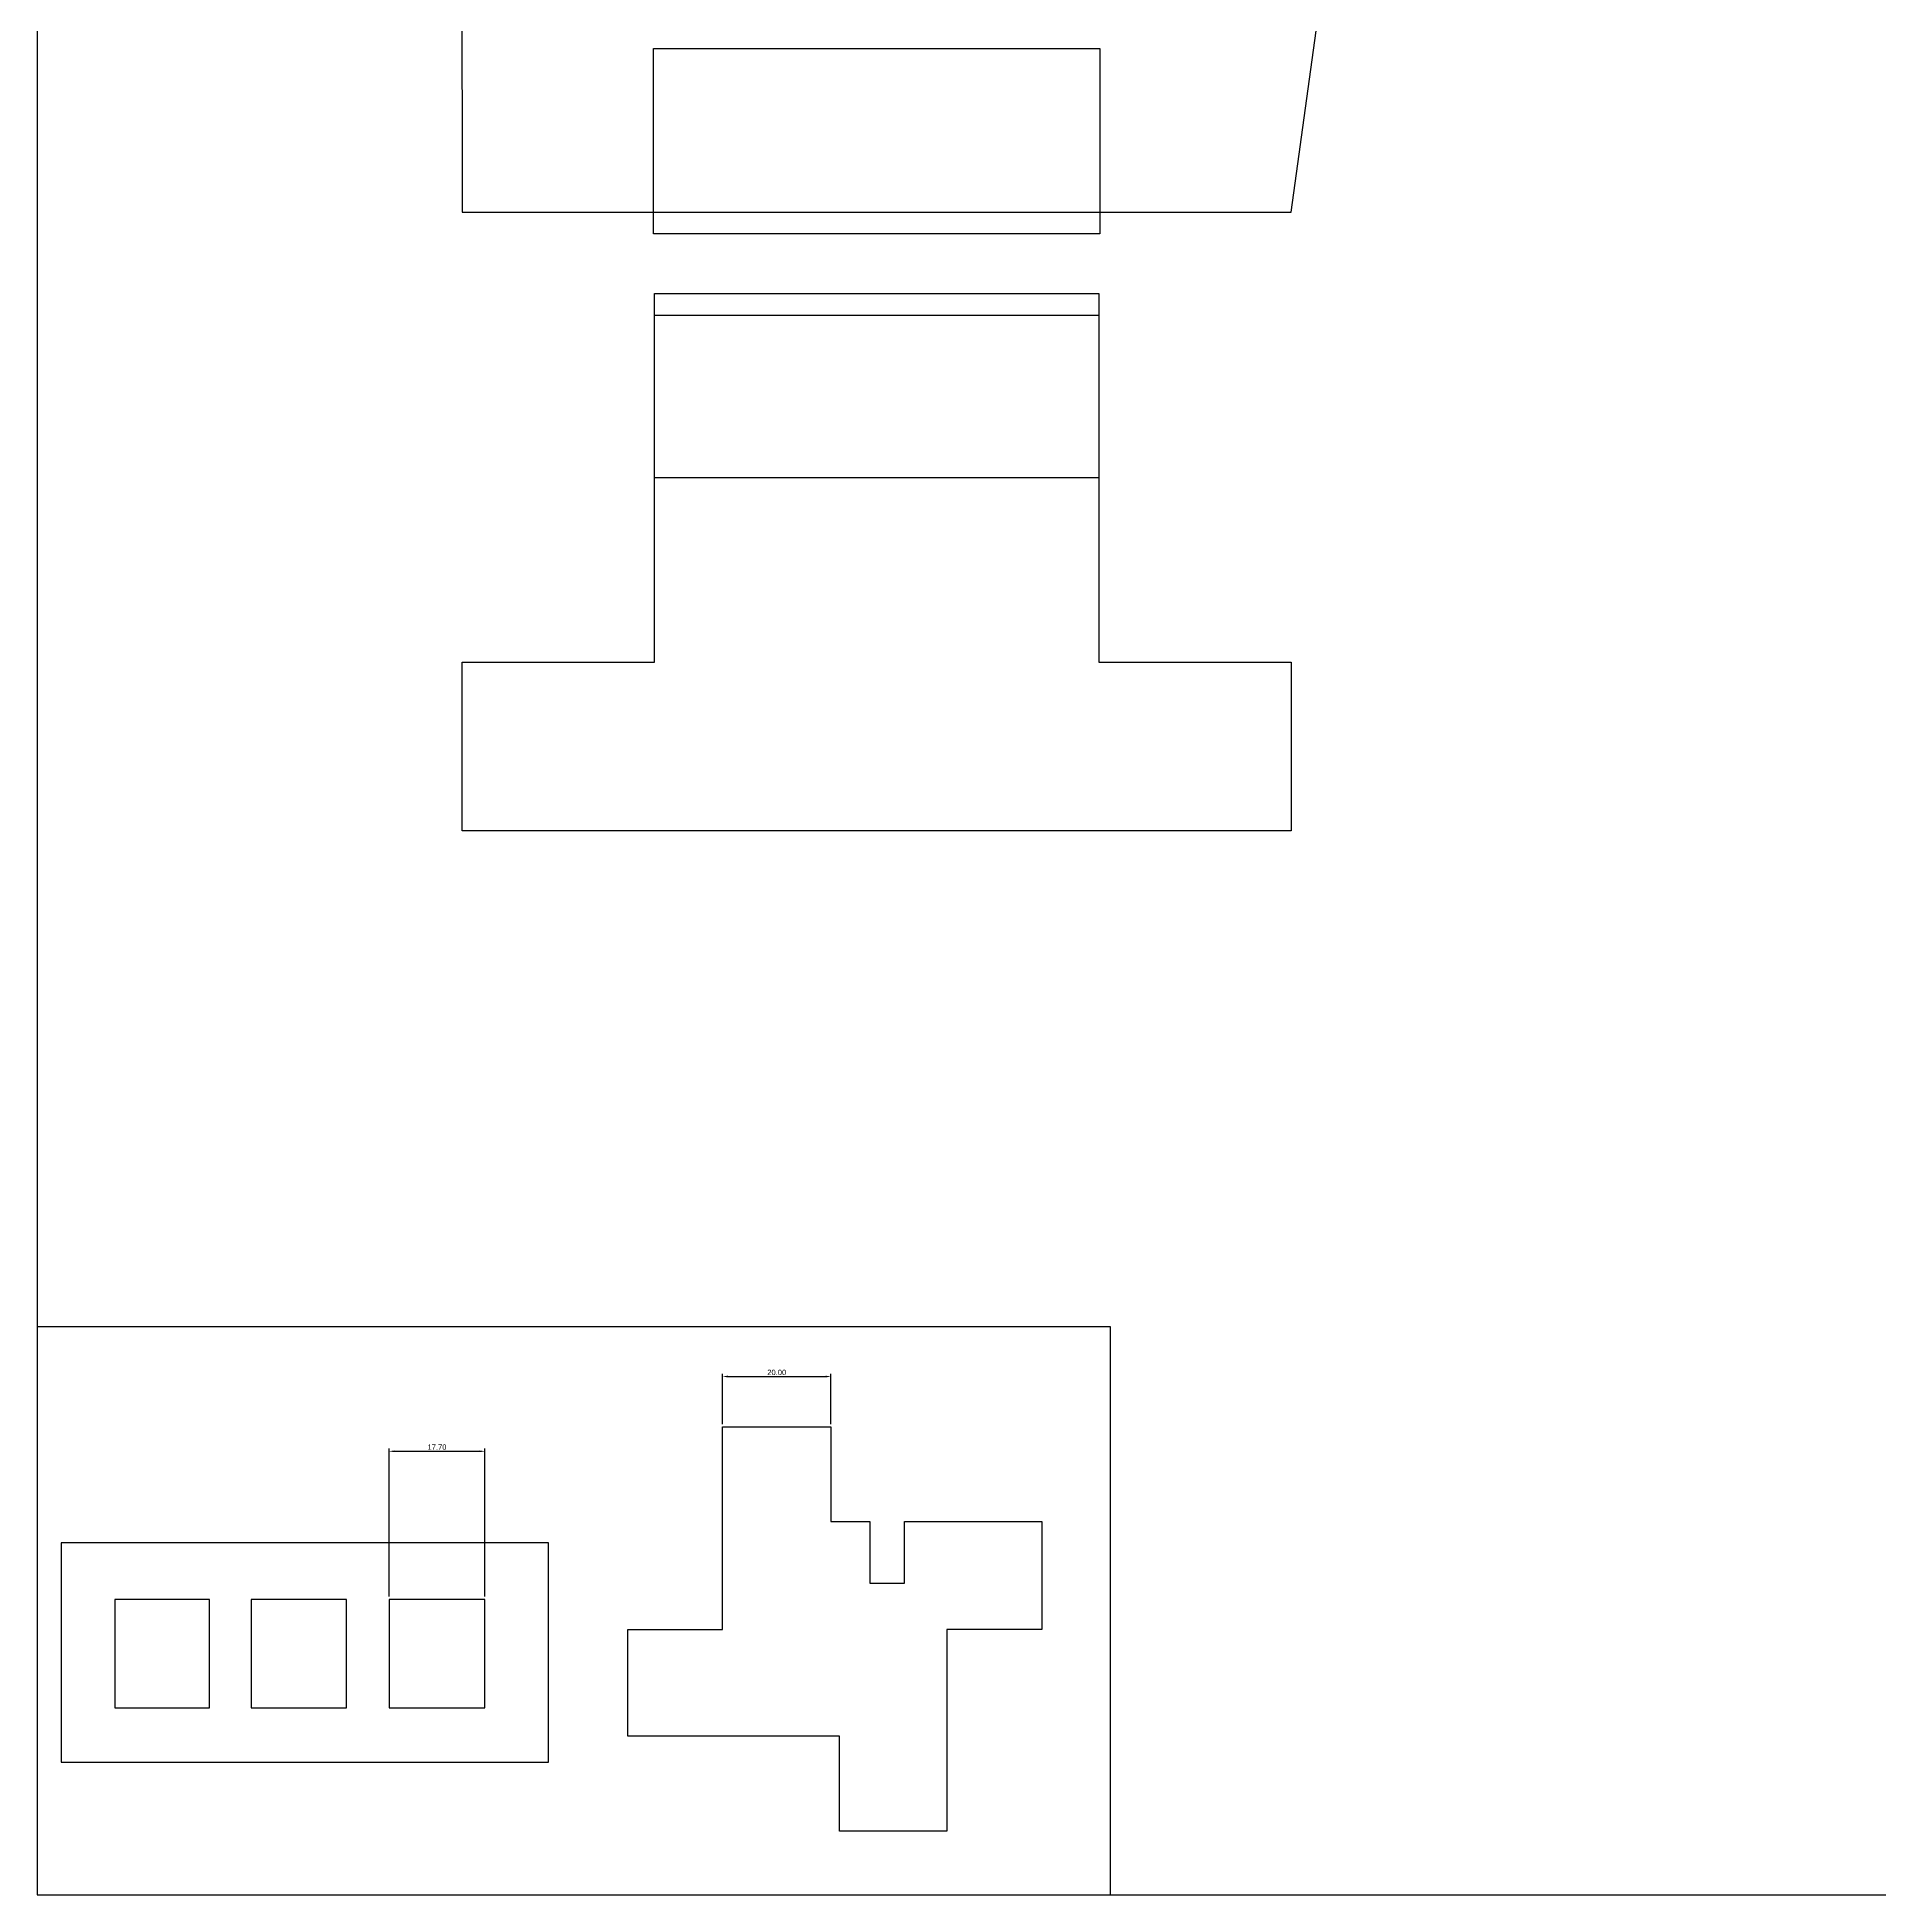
# Model space of a CAD drawing. Header units: millimetres. Extents: x 0 to 1560, y 0 to 1215.
# Drawn here: x 0 to 340.2, y 0 to 342.8 of the extents above; entities that cross this region are included whole.
import ezdxf

# ---------------------------------------------------------------- set-up
doc = ezdxf.new("R2010")
doc.units = ezdxf.units.MM
doc.header["$MEASUREMENT"] = 0
for name, color, linetype, true_color in [('Bck', 18, 'Continuous', 0x000000), ('Layer 01', 18, 'Continuous', 0x000000), ('Rebaje 8mm', 1, 'Continuous', 0xff0000)]:
    doc.layers.add(name, color=color, linetype=linetype, true_color=true_color)
doc.styles.add('Arial', font='arial.ttf')
doc.dimstyles.new('Default', dxfattribs={"dimtxt": 1, "dimasz": 1, "dimexe": 0.5, "dimexo": 0.5, "dimgap": 0.25, "dimtad": 1, "dimtoh": 1, "dimzin": 1, "dimdsep": 46, "dimtxsty": 'Arial', "dimcen": 0.5, "dimazin": 0, "dimtfac": 1, "dimtdec": 4, "dimtix": 1, "dimtmove": 1, "dimatfit": 3, "dimfxl": 1, "dimtolj": 1, "dimtzin": 1, "dimarcsym": 0})

# ---------------------------------------------------------------- blocks, each defined once
blk = doc.blocks.new('*D3')
at = {"layer": 'Bck', "color": 0, "lineweight": -2}
for p, q in [((126.53, 86.87), (126.53, 96.15)), ((146.53, 86.87), (146.53, 96.15)), ((127.53, 95.65), (145.53, 95.65))]:
    blk.add_line(p, q, dxfattribs=at)
at = {"layer": 'Bck', "color": 0}
for points in [[(127.53, 95.82), (127.53, 95.48), (126.53, 95.65)], [(145.53, 95.48), (145.53, 95.82), (146.53, 95.65)]]:
    blk.add_solid(points, dxfattribs=at)
at = {"layer": 'Defpoints', "color": 0}
for p in [(146.53, 95.65), (126.53, 86.37), (146.53, 86.37)]:
    blk.add_point(p, dxfattribs=at)
at = {"layer": 'Bck', "color": 0, "insert": (136.53, 96.41), "char_height": 1, "attachment_point": 5, "style": 'Arial'}
blk.add_mtext('\\A1;20.00', dxfattribs=at)
blk = doc.blocks.new('*D4')
at = {"layer": 'Bck', "color": 0, "lineweight": -2}
for p, q in [((64.96, 55.03), (64.96, 82.36)), ((82.66, 55.03), (82.66, 82.36)), ((65.96, 81.86), (81.66, 81.86))]:
    blk.add_line(p, q, dxfattribs=at)
at = {"layer": 'Bck', "color": 0}
for points in [[(65.96, 82.02), (65.96, 81.69), (64.96, 81.86)], [(81.66, 81.69), (81.66, 82.02), (82.66, 81.86)]]:
    blk.add_solid(points, dxfattribs=at)
at = {"layer": 'Defpoints', "color": 0}
for p in [(82.66, 81.86), (64.96, 54.53), (82.66, 54.53)]:
    blk.add_point(p, dxfattribs=at)
at = {"layer": 'Bck', "color": 0, "insert": (73.81, 82.62), "char_height": 1, "attachment_point": 5, "style": 'Arial'}
blk.add_mtext('\\A1;17.70', dxfattribs=at)

msp = doc.modelspace()

# ---------------------------------------------------------------- linework, layer by layer
at = {"layer": 'Bck'}
for points in [[(0, 0), (1404.761, 0), (1404.761, 1126.957), (0, 1126.957), (0, 0)], [(293.829, 762.644), (77.829, 762.377), (78.434, 310.512), (231.515, 310.512), (293.829, 762.644)], [(195.974, 291.512), (195.974, 227.512), (231.515, 227.512), (231.515, 196.377), (78.434, 196.377), (78.434, 227.512), (113.974, 227.512), (113.974, 291.512), (195.974, 291.512)], [(0, 0), (198.121, 0), (198.121, 104.848), (0, 104.848), (0, 0)]]:
    msp.add_lwpolyline(points, dxfattribs=at)
at = {"layer": 'Layer 01'}
for points in [[(126.527, 48.973), (126.527, 86.374), (146.527, 86.374), (146.527, 68.874), (153.693, 68.874), (153.693, 57.503), (160.129, 57.503), (160.129, 68.874), (185.444, 68.874), (185.444, 48.974), (167.944, 48.974), (167.944, 11.773), (148.144, 11.773), (148.144, 29.273), (109.027, 29.273), (109.027, 48.973), (126.527, 48.973)], [(4.453, 24.503), (94.419, 24.503), (94.419, 64.957), (4.453, 64.957), (4.453, 24.503)], [(14.318, 54.527), (14.318, 34.527), (31.818, 34.527), (31.818, 54.527), (14.318, 54.527)], [(39.527, 54.527), (39.527, 34.527), (57.127, 34.532), (57.127, 54.532), (39.527, 54.527)], [(64.96, 54.527), (64.96, 34.527), (82.66, 34.532), (82.66, 54.532), (64.96, 54.527)]]:
    msp.add_lwpolyline(points, dxfattribs=at)
at = {"layer": 'Rebaje 8mm'}
for points in [[(196.174, 306.512), (113.774, 306.512), (113.774, 340.712), (196.174, 340.712), (196.174, 306.512)], [(195.974, 261.512), (113.974, 261.512), (113.974, 295.512), (195.974, 295.512), (195.974, 261.512)]]:
    msp.add_lwpolyline(points, dxfattribs=at)

# ---------------------------------------------------------------- dimensions: what is measured, and where the dimension line sits
at = {"layer": 'Bck'}
for base, p1, p2, picture, middle in [((146.527, 95.649), (126.527, 86.374), (146.527, 86.374), '*D3', (136.527, 96.409)), ((82.66, 81.855), (64.96, 54.527), (82.66, 54.532), '*D4', (73.81, 82.616))]:
    dim = msp.add_linear_dim(base=base, p1=p1, p2=p2, dimstyle='Default', dxfattribs=at)
    dim.commit()
    dim.dimension.update_dxf_attribs({"geometry": picture, "text_midpoint": middle})

doc.saveas('drawing.dxf')
